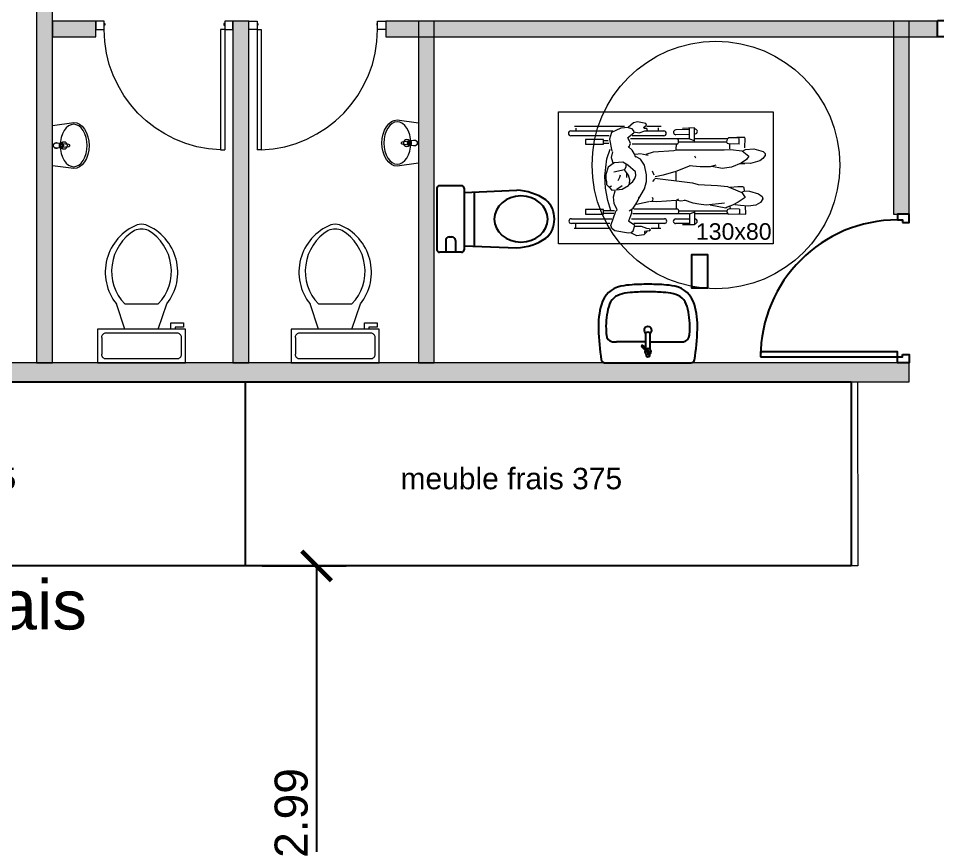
# Model space of a CAD drawing. Header units: millimetres. Extents: x 15590 to 15992, y 1055 to 1132.
# Drawn here: x 15919.12 to 15924.69, y 1104.24 to 1109.26 of the extents above; entities that cross this region are included whole.
import ezdxf

# ---------------------------------------------------------------- set-up
doc = ezdxf.new("R2010")
doc.units = ezdxf.units.MM
doc.header["$MEASUREMENT"] = 0
for name, pattern in [('Cache', [564.444447, 282.222223, -282.222223]), ('CACHEx2', [0.75, 0.5, -0.25]), ('CONTINU', [0])]:
    doc.linetypes.add(name, pattern=pattern)
doc.layers.get('0').update_dxf_attribs({"lineweight": 9})
for name, color, linetype in [('& SANITAIRES', 143, 'CONTINU'), ('59', 7, 'Continuous'), ('FAMILLES', 8, 'Continuous'), ('frais', 5, 'Continuous'), ('MENUISERIES_INT', 1, 'Continuous'), ('PORTES', 15, 'Continuous'), ('surgeles', 4, 'Continuous')]:
    doc.layers.add(name, color=color, linetype=linetype)
for name, color, linetype, lineweight in [('01-PMR', 12, 'Continuous', 5), ('DM cloison', 7, 'Continuous', 9), ('DM porte', 7, 'Continuous', 9), ('DM sanitaire', 7, 'Continuous', 9)]:
    doc.layers.add(name, color=color, linetype=linetype, lineweight=lineweight)
doc.styles.add('Arial', font='arial.ttf')
doc.styles.get("Standard").update_dxf_attribs({"font": 'swiss.ttf', "height": 0.2})
doc.dimstyles.get("Standard").update_dxf_attribs({"dimtxt": 0.2, "dimasz": 0.18, "dimexe": 0.18, "dimexo": 0.0625, "dimgap": 0.05, "dimtad": 1, "dimzin": 4, "dimdsep": 46, "dimtxsty": 'Standard', "dimblk": 'ARCHTICK', "dimcen": 0.09, "dimadec": 0, "dimazin": 0, "dimtfac": 1, "dimtofl": 0, "dimtmove": 0, "dimatfit": 3, "dimfxl": 1, "dimtolj": 1, "dimtzin": 0, "dimarcsym": 0})

# ---------------------------------------------------------------- blocks, each defined once
blk = doc.blocks.new('*U493')
at = {"layer": 'DM cloison'}
blk.add_hatch(color=3, dxfattribs=at).paths.add_polyline_path([(-2736.1, 116), (-2736.1, 0), (5188.3, 0), (5188.3, 116)])
blk.add_lwpolyline([(-2736.1, 0), (5188.3, 0), (5188.3, 116), (-2736.1, 116)], close=True, dxfattribs=at)
blk = doc.blocks.new('*U39')
at = {"layer": 'DM cloison'}
blk.add_hatch(color=2, dxfattribs=at).paths.add_polyline_path([(96, 5864.3), (0, 5864.3), (0, 0), (96, 0)])
blk.add_lwpolyline([(0, 5864.3), (0, 0), (96, 0), (96, 5864.3)], close=True, dxfattribs=at)
blk = doc.blocks.new('*U65')
at = {"color": 5, "linetype": 'ByBlock', "lineweight": -2}
for p, q in [((0.04, 1.115), (3.71, 1.115)), ((0.04, 1.115), (0.04, 0)), ((3.71, 1.115), (3.71, 0)), ((3.71, 0), (0.04, 0))]:
    blk.add_line(p, q, dxfattribs=at)
blk.add_text('meuble frais 375', height=0.13, dxfattribs=at).set_placement((0.9805, 0.4641))
blk = doc.blocks.new('JOUE FRAIS')
at = {"layer": 'frais', "linetype": 'ByBlock', "lineweight": -2}
for p, q in [((-0.5575, 0.04), (0.5575, 0.04)), ((-0.5575, 0), (-0.5575, 0.04)), ((0.5575, 0), (-0.5575, 0)), ((0.5575, 0.04), (0.5575, 0))]:
    blk.add_line(p, q, dxfattribs=at)
blk = doc.blocks.new('_ArchTick')
at = {"color": 0, "linetype": 'ByBlock', "const_width": 0.15}
blk.add_lwpolyline([(-0.5, -0.5), (0.5, 0.5)], dxfattribs=at)
blk = doc.blocks.new('*D455')
at = {"color": 0, "lineweight": -2, "transparency": 16777216}
for p, q in [((15920.596, 1105.9386), (15921.1057, 1105.9386)), ((15920.9257, 1105.9386), (15920.9257, 1102.9444)), ((15921.5179, 1102.9444), (15920.7457, 1102.9444))]:
    blk.add_line(p, q, dxfattribs=at)
at = {"layer": 'DEFPOINTS', "color": 0, "transparency": 16777216}
for p in [(15920.5335, 1105.9386), (15920.9257, 1102.9444), (15921.5804, 1102.9444)]:
    blk.add_point(p, dxfattribs=at)
at = {"color": 0, "lineweight": -2, "transparency": 16777216, "xscale": 0.18, "yscale": 0.18, "zscale": 0.18}
for p, rotation in [((15920.9257, 1105.9386), 90), ((15920.9257, 1102.9444), 270)]:
    blk.add_blockref('_ArchTick', p, dxfattribs=dict(at, rotation=rotation))
at = {"color": 0, "transparency": 16777216, "insert": (15920.773, 1104.4415), "char_height": 0.2, "attachment_point": 5, "rotation": 90}
blk.add_mtext('\\A1;2.99', dxfattribs=at)
blk = doc.blocks.new('PP100')
at = {"layer": '59', "color": 105, "linetype": 'Continuous'}
for p, q in [((107.5, 113), (103.5, 113)), ((103.5, 113), (103.5, 10)), ((107.5, 10), (107.5, 113)), ((0, 10), (4.5, 10)), ((0, 0), (0, 10)), ((4.5, 10), (4.5, 6)), ((4.5, 6), (6, 6)), ((6, 6), (6, 0)), ((103.5, 10), (107.5, 10)), ((106, 6), (107.5, 6)), ((106, 0), (106, 6)), ((107.5, 6), (107.5, 10)), ((107.5, 10), (112, 10)), ((112, 10), (112, 0)), ((6, 0), (0, 0)), ((112, 0), (106, 0))]:
    blk.add_line(p, q, dxfattribs=at)
for points in [[(91.02, 80.46, 0), (100.02, 80.46, 0), (100.02, 77.71, 0), (99.59, 76.79, 0), (99.16, 76.48, 0), (98.3, 76.17, 0), (97.02, 76.17, 0), (96.16, 76.48, 0), (95.73, 76.79, 0), (95.31, 77.71, 0), (95.31, 80.46, 0)], [(91.02, 73.26, 0), (100.02, 73.26, 0), (100.02, 70.5, 0), (99.59, 69.58, 0), (99.16, 69.28, 0), (98.3, 68.97, 0), (97.02, 68.97, 0), (96.16, 69.28, 0), (95.73, 69.58, 0), (95.31, 70.5, 0), (95.31, 73.26, 0)], [(98.73, 58.24, 0), (99.16, 57.63, 0), (100.02, 56.71, 0), (91.02, 56.71, 0)], [(100.02, 49.81, 0), (99.59, 50.73, 0), (98.3, 51.35, 0), (96.16, 51.65, 0), (94.88, 51.65, 0), (92.74, 51.35, 0), (91.45, 50.73, 0), (91.02, 49.81, 0), (91.02, 49.2, 0), (91.45, 48.28, 0), (92.74, 47.67, 0), (94.88, 47.36, 0), (96.16, 47.36, 0), (98.3, 47.67, 0), (99.59, 48.28, 0), (100.02, 49.2, 0), (100.02, 49.81, 0)], [(100.02, 42.61, 0), (99.59, 43.53, 0), (98.3, 44.14, 0), (96.16, 44.45, 0), (94.88, 44.45, 0), (92.74, 44.14, 0), (91.45, 43.53, 0), (91.02, 42.61, 0), (91.02, 42, 0), (91.45, 41.08, 0), (92.74, 40.47, 0), (94.88, 40.16, 0), (96.16, 40.16, 0), (98.3, 40.47, 0), (99.59, 41.08, 0), (100.02, 42, 0), (100.02, 42.61, 0)]]:
    blk.add_polyline3d(points, dxfattribs=at)
blk.add_arc((107.5, 10), 103, 90, 180, dxfattribs=at)
blk = doc.blocks.new('*U496')
at = {"linetype": 'Continuous'}
for p, q in [((-0.1643, 0.1613), (-0.483, 0.1743)), ((-0.1643, -0.1868), (-0.1643, 0.1868)), ((-0.1497, 0.2014), (-0.0149, 0.2014)), ((-0.1116, 0.1293), (-0.1116, 0.2014)), ((-0.053, 0.1293), (-0.053, 0.2014)), ((0, -0.1868), (0, 0.1868)), ((-0.2247, -0.1638), (-0.2247, 0.1638)), ((-0.075, 0.1073), (-0.0896, 0.1073)), ((-0.1643, -0.1613), (-0.483, -0.1743)), ((-0.1497, -0.2015), (-0.0147, -0.2015))]:
    blk.add_line(p, q, dxfattribs=at)
for centre, radius, start, end in [((-0.4686, -0.1687), 0.3433, 92.4047, 123.9046), ((-0.1497, 0.1868), 0.0147, 90, 180), ((-0.0147, 0.1868), 0.0147, 0, 91.0715), ((-0.5653, 0.0054), 0.1459, 130.5491, 182.1332), ((-0.0896, 0.1293), 0.022, 180, 270), ((-0.075, 0.1293), 0.022, 270, 0), ((-0.5653, -0.0054), 0.1459, 177.8668, 229.4489), ((-0.4686, 0.1687), 0.3433, 236.0954, 267.5953), ((-0.1497, -0.1868), 0.0147, 180, 270), ((-0.0147, -0.1868), 0.0147, 270, 0)]:
    blk.add_arc(centre, radius, start, end, dxfattribs=at)
at = {"linetype": 'Continuous', "extrusion": (0, 0, -1)}
blk.add_ellipse((-0.509, 0), major_axis=(-0.1618, 0), ratio=0.863636, dxfattribs=at)
blk = doc.blocks.new('*U497')
at = {"linetype": 'Cache', "lineweight": 9}
for p, q in [((-1.3, 0), (0, 0)), ((0, 0), (0, -0.8)), ((-1.3, -0.8), (-1.3, 0)), ((0, -0.8), (-1.3, -0.8))]:
    blk.add_line(p, q, dxfattribs=at)
at = {"lineweight": 9}
for p, q in [((-0.538, -0.0742), (-0.5172, -0.0553)), ((-0.5172, -0.0553), (-0.4757, -0.0495)), ((-0.4757, -0.0495), (-0.4396, -0.0673)), ((-0.6197, -0.0928), (-0.5618, -0.0928)), ((-0.6081, -0.098), (-0.6081, -0.1221)), ((-0.5502, -0.0785), (-0.5558, -0.0825)), ((-0.5517, -0.0943), (-0.5558, -0.0825)), ((-0.533, -0.0957), (-0.5517, -0.0943)), ((-0.5502, -0.0785), (-0.522, -0.0758)), ((-0.5016, -0.1072), (-0.533, -0.0957)), ((-0.522, -0.0758), (-0.5217, -0.0652)), ((-0.4622, -0.1066), (-0.5016, -0.1072)), ((-0.4521, -0.0801), (-0.4632, -0.1119)), ((-0.4403, -0.0686), (-0.4521, -0.0801)), ((-0.4396, -0.0673), (-0.425, -0.0645)), ((-0.425, -0.0645), (-0.3428, -0.0784)), ((-0.3176, -0.1111), (-0.3473, -0.1984)), ((-0.3428, -0.0784), (-0.3264, -0.0903)), ((-0.3264, -0.0903), (-0.3176, -0.1111)), ((-0.315, -0.0928), (-0.0947, -0.0928)), ((-0.1059, -0.098), (-0.1059, -0.1221)), ((-0.8269, -0.1227), (-0.8231, -0.1227)), ((-0.8244, -0.1511), (-0.8269, -0.1511)), ((-0.8234, -0.2001), (-0.8234, -0.1156)), ((-0.8234, -0.1156), (-0.7517, -0.1161)), ((-0.7934, -0.1819), (-0.7934, -0.1158)), ((-0.7934, -0.1227), (-0.7103, -0.1227)), ((-0.7103, -0.1511), (-0.7915, -0.1511)), ((-0.642, -0.1235), (-0.4562, -0.1235)), ((-0.442, -0.1527), (-0.642, -0.1527)), ((-0.4632, -0.1119), (-0.4247, -0.1378)), ((-0.4263, -0.1391), (-0.4455, -0.1883)), ((-0.0786, -0.1527), (-0.3236, -0.1527)), ((-0.3122, -0.1235), (-0.0786, -0.1235)), ((-1.1355, -0.1793), (-1.1324, -0.23)), ((-1.0895, -0.1815), (-1.1355, -0.1793)), ((-1.0969, -0.2114), (-1.0974, -0.1813)), ((-1.0969, -0.2114), (-1.0367, -0.2124)), ((-1.0279, -0.18), (-1.0911, -0.1822)), ((-1.0545, -0.2338), (-1.0229, -0.2219)), ((-1.0389, -0.2261), (-1.0402, -0.2139)), ((-1.0367, -0.2124), (-1.0232, -0.2061)), ((-1.0211, -0.1938), (-1.0279, -0.18)), ((-1.0248, -0.1818), (-0.8234, -0.1818)), ((-1.0232, -0.2061), (-1.0211, -0.1938)), ((-1.0229, -0.2219), (-1.0146, -0.2168)), ((-0.7287, -0.1998), (-1.0226, -0.1998)), ((-1.0146, -0.2168), (-0.9197, -0.2343)), ((-0.7936, -0.1822), (-0.8228, -0.1919)), ((-0.7934, -0.1819), (-0.4505, -0.1819)), ((-0.7282, -0.1907), (-0.7236, -0.1819)), ((-0.7282, -0.2032), (-0.7282, -0.1907)), ((-0.7236, -0.212), (-0.7282, -0.2032)), ((-0.4577, -0.212), (-0.7236, -0.212)), ((-0.7161, -0.2145), (-0.7154, -0.2594)), ((-0.4522, -0.2165), (-0.4699, -0.2403)), ((-0.4291, -0.2013), (-0.4522, -0.2165)), ((-0.4455, -0.1883), (-0.4454, -0.2108)), ((-0.3473, -0.1984), (-0.3555, -0.207)), ((-0.3555, -0.207), (-0.3386, -0.2441)), ((-0.2736, -0.2019), (-0.3407, -0.2019)), ((-0.273, -0.1856), (-0.3364, -0.1856)), ((-0.3173, -0.2019), (-0.2993, -0.2635)), ((-0.2729, -0.1798), (-0.2729, -0.2079)), ((-0.1637, -0.1798), (-0.2729, -0.1798)), ((-0.2729, -0.2079), (-0.1637, -0.2079)), ((-0.1637, -0.2079), (-0.1637, -0.1798)), ((-1.2373, -0.2732), (-1.2245, -0.2509)), ((-1.2335, -0.2878), (-1.2373, -0.2732)), ((-1.2245, -0.2509), (-1.1955, -0.2345)), ((-1.1955, -0.2345), (-1.1491, -0.2286)), ((-1.1491, -0.2286), (-1.1035, -0.2324)), ((-1.1318, -0.2807), (-1.0897, -0.2528)), ((-1.1035, -0.2324), (-1.0691, -0.2376)), ((-1.0897, -0.2528), (-1.0545, -0.2338)), ((-1.0066, -0.246), (-0.8952, -0.2337)), ((-0.8952, -0.2337), (-0.8499, -0.2401)), ((-0.8499, -0.2401), (-0.8155, -0.2467)), ((-0.8155, -0.2467), (-0.7647, -0.2651)), ((-0.7696, -0.2628), (-0.7403, -0.2586)), ((-0.7403, -0.2586), (-0.7143, -0.264)), ((-0.7278, -0.2716), (-0.7143, -0.2629)), ((-0.7143, -0.2629), (-0.5959, -0.254)), ((-0.5959, -0.254), (-0.5517, -0.2579)), ((-0.5675, -0.2572), (-0.5734, -0.2717)), ((-0.5734, -0.2717), (-0.5708, -0.2804)), ((-0.5469, -0.2554), (-0.5187, -0.2488)), ((-0.4876, -0.275), (-0.5206, -0.3332)), ((-0.5187, -0.2488), (-0.4737, -0.239)), ((-0.484, -0.2652), (-0.4899, -0.2849)), ((-0.4699, -0.2403), (-0.484, -0.2652)), ((-0.3386, -0.2441), (-0.3341, -0.2849)), ((-0.2993, -0.2635), (-0.2864, -0.3367)), ((-1.2119, -0.3031), (-1.2335, -0.2878)), ((-1.1579, -0.3204), (-1.2119, -0.3031)), ((-1.1299, -0.3212), (-1.1579, -0.3204)), ((-1.1108, -0.3112), (-1.1318, -0.2807)), ((-1.1116, -0.3134), (-1.1299, -0.3212)), ((-1.1269, -0.3199), (-1.1255, -0.3418)), ((-1.0486, -0.3376), (-1.1108, -0.3112)), ((-0.5206, -0.3332), (-0.5343, -0.3776)), ((-0.3859, -0.3316), (-0.4246, -0.3545)), ((-0.3862, -0.3511), (-0.3537, -0.3287)), ((-0.3493, -0.3269), (-0.3859, -0.3316)), ((-0.3234, -0.3253), (-0.3493, -0.3269)), ((-0.3341, -0.2849), (-0.3431, -0.3219)), ((-0.3097, -0.3421), (-0.3234, -0.3253)), ((-1.1255, -0.3418), (-1.118, -0.3453)), ((-1.118, -0.3453), (-1.0863, -0.3458)), ((-1.0863, -0.3458), (-1.0399, -0.3423)), ((-1.0239, -0.3469), (-1.0486, -0.3376)), ((-0.9636, -0.3529), (-1.0239, -0.3469)), ((-0.8462, -0.3605), (-0.9636, -0.3529)), ((-0.8462, -0.3605), (-0.8481, -0.357)), ((-0.8127, -0.3705), (-0.8462, -0.3605)), ((-0.7636, -0.3753), (-0.8127, -0.3705)), ((-0.5846, -0.398), (-0.7636, -0.3753)), ((-0.7141, -0.3854), (-0.7143, -0.4355)), ((-0.583, -0.3919), (-0.5694, -0.3786)), ((-0.5343, -0.3776), (-0.5334, -0.4181)), ((-0.451, -0.3782), (-0.4629, -0.397)), ((-0.4287, -0.3608), (-0.451, -0.3782)), ((-0.4303, -0.3668), (-0.4322, -0.3889)), ((-0.4322, -0.3889), (-0.4243, -0.4157)), ((-0.4246, -0.3545), (-0.4303, -0.3668)), ((-0.363, -0.3836), (-0.372, -0.4047)), ((-0.3083, -0.3459), (-0.3228, -0.3522)), ((-0.2922, -0.3589), (-0.3097, -0.3421)), ((-0.2919, -0.3776), (-0.2922, -0.3589)), ((-0.2876, -0.3917), (-0.2919, -0.3776)), ((-0.2864, -0.3367), (-0.2823, -0.4111)), ((-0.7989, -0.4721), (-0.7104, -0.4392)), ((-0.7104, -0.4392), (-0.6339, -0.4165)), ((-0.6339, -0.4165), (-0.5852, -0.4057)), ((-0.5672, -0.4434), (-0.5775, -0.4191)), ((-0.5334, -0.4181), (-0.5209, -0.4777)), ((-0.4629, -0.397), (-0.4698, -0.4153)), ((-0.4698, -0.4153), (-0.4677, -0.4357)), ((-0.4677, -0.4357), (-0.4197, -0.4776)), ((-0.4243, -0.4157), (-0.4005, -0.4481)), ((-0.4138, -0.4018), (-0.4139, -0.4287)), ((-0.3996, -0.4486), (-0.3358, -0.4341)), ((-0.372, -0.4047), (-0.376, -0.4185)), ((-0.3007, -0.4644), (-0.2884, -0.42)), ((-0.2823, -0.4111), (-0.2936, -0.5157)), ((-0.2884, -0.42), (-0.2876, -0.3917)), ((-1.2199, -0.5031), (-1.164, -0.4861)), ((-1.164, -0.4861), (-1.1094, -0.4888)), ((-1.1403, -0.5111), (-1.1065, -0.4897)), ((-1.1284, -0.4854), (-1.0919, -0.4836)), ((-1.1065, -0.4897), (-1.0482, -0.465)), ((-1.0482, -0.465), (-0.9916, -0.4571)), ((-0.9916, -0.4571), (-0.9292, -0.4686)), ((-0.9541, -0.478), (-0.9184, -0.4672)), ((-0.9184, -0.4672), (-0.8582, -0.467)), ((-0.8582, -0.467), (-0.7914, -0.4738)), ((-0.5209, -0.4777), (-0.4981, -0.5129)), ((-0.4197, -0.4776), (-0.3907, -0.4944)), ((-0.4005, -0.4481), (-0.4112, -0.4664)), ((-0.4112, -0.4664), (-0.4099, -0.4796)), ((-0.3907, -0.4944), (-0.3383, -0.4908)), ((-0.3383, -0.4908), (-0.3007, -0.4644)), ((-0.3204, -0.5236), (-0.331, -0.4857)), ((-1.2526, -0.5359), (-1.2392, -0.5182)), ((-1.2522, -0.5469), (-1.2526, -0.5359)), ((-1.2397, -0.5599), (-1.2522, -0.5469)), ((-1.2392, -0.5182), (-1.2199, -0.5031)), ((-1.1532, -0.531), (-1.1403, -0.5111)), ((-1.114, -0.5646), (-1.1532, -0.531)), ((-0.8248, -0.5335), (-0.83, -0.5214)), ((-0.5314, -0.5427), (-0.5755, -0.5573)), ((-0.5047, -0.5459), (-0.544, -0.5384)), ((-0.4655, -0.544), (-0.5022, -0.5473)), ((-0.4981, -0.5129), (-0.4708, -0.527)), ((-0.4684, -0.5231), (-0.4595, -0.5474)), ((-0.4595, -0.5474), (-0.4468, -0.5681)), ((-0.3272, -0.5581), (-0.3204, -0.5236)), ((-0.2936, -0.5157), (-0.3144, -0.5749)), ((-1.183, -0.5758), (-1.2397, -0.5599)), ((-1.1341, -0.5712), (-1.183, -0.5758)), ((-1.1219, -0.566), (-1.1341, -0.5712)), ((-1.13, -0.6435), (-1.1275, -0.5819)), ((-1.042, -0.5726), (-1.114, -0.5646)), ((-1.0948, -0.6052), (-1.0946, -0.638)), ((-1.0948, -0.6052), (-1.0362, -0.6071)), ((-1.0042, -0.5707), (-1.042, -0.5726)), ((-1.0362, -0.6059), (-1.037, -0.5764)), ((-1.0217, -0.6105), (-1.0362, -0.6071)), ((-1.0189, -0.6176), (-1.0217, -0.6105)), ((-0.8205, -0.5691), (-1.0042, -0.5707)), ((-0.7173, -0.5703), (-0.8205, -0.5691)), ((-0.7236, -0.606), (-0.7282, -0.6148)), ((-0.4477, -0.606), (-0.7236, -0.606)), ((-0.7002, -0.565), (-0.7173, -0.5703)), ((-0.714, -0.5716), (-0.7144, -0.6061)), ((-0.5755, -0.5573), (-0.7002, -0.565)), ((-0.4468, -0.5681), (-0.4218, -0.5896)), ((-0.4268, -0.5848), (-0.4371, -0.6085)), ((-0.4371, -0.6085), (-0.4294, -0.6279)), ((-0.3092, -0.6336), (-0.3231, -0.5615)), ((-0.273, -0.6101), (-0.3065, -0.6101)), ((-0.1637, -0.6044), (-0.2729, -0.6044)), ((-0.2729, -0.6044), (-0.2729, -0.6325)), ((-0.1637, -0.6325), (-0.1637, -0.6044)), ((-1.1298, -0.6446), (-1.0817, -0.6439)), ((-1.094, -0.6419), (-1.0332, -0.6427)), ((-1.0332, -0.6427), (-1.0222, -0.6353)), ((-1.0248, -0.6363), (-0.8234, -0.6363)), ((-0.7287, -0.6182), (-1.0226, -0.6182)), ((-1.0222, -0.6353), (-1.0187, -0.6186)), ((-0.8234, -0.6669), (-0.8286, -0.6672)), ((-0.8234, -0.6179), (-0.8234, -0.7025)), ((-0.7936, -0.6359), (-0.8228, -0.6261)), ((-0.7934, -0.6361), (-0.4363, -0.6361)), ((-0.7934, -0.6361), (-0.7934, -0.7009)), ((-0.7121, -0.6618), (-0.7933, -0.6655)), ((-0.7282, -0.6148), (-0.7282, -0.6273)), ((-0.7282, -0.6273), (-0.7236, -0.6361)), ((-0.639, -0.6554), (-0.4463, -0.6554)), ((-0.4192, -0.6424), (-0.4569, -0.6731)), ((-0.4294, -0.6279), (-0.4232, -0.6386)), ((-0.3219, -0.6745), (-0.3092, -0.6336)), ((-0.3079, -0.6554), (-0.0756, -0.6554)), ((-0.2736, -0.6265), (-0.3022, -0.6265)), ((-0.2729, -0.6325), (-0.1637, -0.6325)), ((-0.8273, -0.6955), (-0.8234, -0.6954)), ((-0.8234, -0.7025), (-0.7518, -0.6986)), ((-0.7934, -0.694), (-0.7108, -0.6901)), ((-0.5215, -0.6846), (-0.639, -0.6846)), ((-0.6225, -0.7108), (-0.5361, -0.7108)), ((-0.6073, -0.6839), (-0.6073, -0.7024)), ((-0.539, -0.6848), (-0.5352, -0.7001)), ((-0.5352, -0.7001), (-0.5224, -0.6999)), ((-0.5158, -0.7058), (-0.5341, -0.7184)), ((-0.5341, -0.7184), (-0.5289, -0.7292)), ((-0.4885, -0.6733), (-0.5226, -0.685)), ((-0.5224, -0.6999), (-0.5158, -0.7058)), ((-0.4562, -0.678), (-0.4885, -0.6733)), ((-0.4546, -0.685), (-0.4569, -0.6731)), ((-0.4553, -0.7338), (-0.4217, -0.7061)), ((-0.4425, -0.6992), (-0.4546, -0.685)), ((-0.4217, -0.7061), (-0.4425, -0.6992)), ((-0.4217, -0.7061), (-0.3777, -0.7013)), ((-0.4003, -0.7108), (-0.0976, -0.7108)), ((-0.3777, -0.7013), (-0.3219, -0.6745)), ((-0.0756, -0.6846), (-0.3307, -0.6846)), ((-0.1061, -0.7013), (-0.1061, -0.6854)), ((-0.5289, -0.7292), (-0.4802, -0.7401)), ((-0.4802, -0.7401), (-0.4553, -0.7338))]:
    blk.add_line(p, q, dxfattribs=at)
for centre, radius, start, end in [((-0.8269, -0.1369), 0.0142, 90, 270), ((-0.7103, -0.1369), 0.0142, 270, 90), ((-0.642, -0.1381), 0.0146, 90, 270), ((-0.0786, -0.1381), 0.0146, 270, 90), ((-0.8279, -0.6814), 0.0142, 92.6629, 272.6629), ((-0.7115, -0.6759), 0.0142, 272.6629, 92.6629), ((-0.639, -0.67), 0.0146, 90, 270), ((-0.0756, -0.67), 0.0146, 270, 90)]:
    blk.add_arc(centre, radius, start, end, dxfattribs=at)
at = {"insert": (-0.833, -0.0237), "char_height": 0.1, "width": 0.50994, "attachment_point": 7, "rotation": 180, "style": 'Arial'}
blk.add_mtext('130x80', dxfattribs=at)
blk = doc.blocks.new('*U498')
at = {"linetype": 'ByBlock', "lineweight": -2}
for p, q in [((0, 0), (-0.2625, 0)), ((-0.0028, -0.0547), (0.0396, -0.0971)), ((0.2625, 0), (0, 0)), ((-0.0125, -0.1802), (-0.0125, -0.0802)), ((0.0311, -0.1056), (-0.0113, -0.0632)), ((-0.0071, -0.0589), (0.0354, -0.1014)), ((0.0125, -0.087), (0.0125, -0.1802)), ((-0.0125, -0.126), (-0.191, -0.126)), ((0.0125, -0.126), (0.191, -0.126))]:
    blk.add_line(p, q, dxfattribs=at)
blk.add_circle((0, -0.0428), 0.00775, dxfattribs=at)
for centre, radius, start, end in [((-0.2625, -0.02), 0.02, 90, 171.0512), ((1.2156, -0.2515), 1.5161, 171.099, 178.1629), ((0, -0.066), 0.0189, 107.8059, 296.5404), ((0, -0.0471), 0.0119, 341.654, 198.346), ((-0.0025, -0.0635), 0.00881, 92.0542, 177.9458), ((0, -0.066), 0.0189, 333.4596, 72.1941), ((0.2625, -0.02), 0.02, 8.9488, 90), ((-1.2156, -0.2515), 1.5161, 1.8371, 8.901), ((0.0308, -0.0968), 0.00881, 272.0542, 357.9458), ((-0.0038, -0.2007), 0.25, 172.2437, 180.8277), ((-0.2115, -0.167), 0.04, 95.5937, 180), ((-0.191, -0.376), 0.25, 90, 95.5937), ((0.191, -0.376), 0.25, 84.4063, 90), ((0.2115, -0.167), 0.04, 360, 84.4063), ((0.0038, -0.2007), 0.25, 359.1723, 7.7563), ((0.2, -0.219), 0.5, 178.153, 195.4686), ((0.2, -0.219), 0.454, 178.153, 195.4686), ((0, -0.196), 0.023, 122.9207, 57.0793), ((0, -0.166), 0.0189, 228.7262, 311.2738), ((-0.2, -0.219), 0.454, 344.5314, 1.847), ((-0.2, -0.219), 0.5, 344.5314, 1.847), ((-0.1325, -0.311), 0.155, 195.4686, 258.4879), ((-0.1325, -0.311), 0.109, 195.4686, 258.4879), ((0.1325, -0.311), 0.109, 281.5121, 344.5314), ((0.1325, -0.311), 0.155, 281.5121, 344.5314), ((-0.0636, 0.0271), 0.454, 258.4879, 266.3221), ((0.0005, 1.025), 1.454, 266.3221, 269.9804), ((-0.0005, 1.025), 1.454, 270.0196, 273.6779), ((0.0636, 0.0271), 0.454, 273.6779, 281.5121), ((-0.0636, 0.0271), 0.5, 258.4879, 266.3221), ((0.0005, 1.025), 1.5, 266.3221, 269.981), ((-0.0005, 1.025), 1.5, 270.019, 273.6779), ((0.0636, 0.0271), 0.5, 273.6779, 281.5121)]:
    blk.add_arc(centre, radius, start, end, dxfattribs=at)
blk = doc.blocks.new('A$C575D08F3')
at = {"layer": 'PORTES'}
for points in [[(-85, 3), (-85, 7), (-90, 7), (-90, 0), (-86.5, 0), (-86.5, 3)], [(-5, 3), (-5, 7), (0, 7), (0, 0), (-3.5, 0), (-3.5, 3)], [(-3.5, -83), (-3.5, 0), (-6.5, 0), (-6.5, -83)]]:
    blk.add_lwpolyline(points, close=True, dxfattribs=at)
blk.add_arc((-3.5, 0), 83, 180, 270, dxfattribs=at)
blk = doc.blocks.new('*U499')
at = {"layer": 'DM cloison'}
blk.add_hatch(color=2, dxfattribs=at).paths.add_polyline_path([(96, 1169), (0, 1169), (0, 0), (96, 0)])
blk.add_lwpolyline([(0, 1169), (0, 0), (96, 0), (96, 1169)], close=True, dxfattribs=at)
blk = doc.blocks.new('*U500')
at = {"layer": 'DM cloison'}
blk.add_hatch(color=2, dxfattribs=at).paths.add_polyline_path([(-736.1, 96), (-736.1, 0), (2605.7, 0), (2605.7, 96)])
blk.add_lwpolyline([(-736.1, 0), (2605.7, 0), (2605.7, 96), (-736.1, 96)], close=True, dxfattribs=at)
blk = doc.blocks.new('*U501')
at = {"layer": 'DM cloison'}
blk.add_hatch(color=2, dxfattribs=at).paths.add_polyline_path([(96, 2090.9), (0, 2090.9), (0, 21.9), (96, 21.9)])
blk.add_lwpolyline([(0, 2090.9), (0, 21.9), (96, 21.9), (96, 2090.9)], close=True, dxfattribs=at)
blk = doc.blocks.new('Lavabo')
at = {"layer": 'DM sanitaire', "color": 7, "linetype": 'Continuous'}
for p, q in [((-174.5, 0), (-200.1, -183.2)), ((174.5, 0), (-174.5, 0)), ((199.7, -183.2), (174.5, 0)), ((-101.9, -86.2), (-70.2, -75.4)), ((-70.2, -75.4), (-35.8, -68.8)), ((-35.8, -68.8), (0, -66.5)), ((-24.6, -29.2), (-25, -33.5)), ((-25, -33.5), (-24.6, -37.9)), ((-23.5, -25), (-24.6, -29.2)), ((-24.6, -37.9), (-23.5, -42.1)), ((-23.8, -31.5), (-24, -32.3)), ((-24, -32.3), (-23.9, -34)), ((-23.8, -30.2), (-23.9, -34.5)), ((-23.9, -34.5), (-21, -74.8)), ((-23.9, -35.2), (-23.9, -34.5)), ((-23.9, -35.2), (-21, -75.5)), ((-22.9, -26), (-23.8, -30.2)), ((-21.7, -21), (-23.5, -25)), ((-23.5, -42.1), (-23.4, -42.3)), ((-21.3, -22), (-22.9, -26)), ((-19.2, -17.5), (-21.7, -21)), ((-18.9, -18.4), (-21.3, -22)), ((-21, -74.8), (-20.4, -78.4)), ((-21, -75.5), (-20.4, -79.1)), ((-20.4, -78.4), (-19.2, -81.9)), ((-20.4, -79.1), (-19.2, -82.6)), ((-16.1, -14.4), (-19.2, -17.5)), ((-16, -15.3), (-18.9, -18.4)), ((-12.5, -11.9), (-16.1, -14.4)), ((-12.5, -12.7), (-16, -15.3)), ((-13.6, -73.3), (-13.6, -58.5)), ((-13.6, -58.5), (13.6, -58.5)), ((-13.6, -59.1), (13.6, -59.1)), ((-13.4, -75.7), (-13.6, -73.3)), ((-12.8, -77.9), (-13.4, -75.7)), ((-11.8, -80), (-12.8, -77.9)), ((-8.6, -10.1), (-12.5, -11.9)), ((-8.5, -10.8), (-12.5, -12.7)), ((-4.3, -8.9), (-8.6, -10.1)), ((-4.3, -9.6), (-8.5, -10.8)), ((0, -8.5), (-4.3, -8.9)), ((0, -9.3), (-4.3, -9.6)), ((4.3, -8.9), (0, -8.5)), ((4.3, -9.6), (0, -9.3)), ((0, -66.5), (35.8, -68.8)), ((8.6, -10.1), (4.3, -8.9)), ((8.5, -10.8), (4.3, -9.6)), ((12.5, -12.7), (8.5, -10.8)), ((12.5, -11.9), (8.6, -10.1)), ((12.8, -77.9), (11.8, -80)), ((16.1, -14.4), (12.5, -11.9)), ((16, -15.3), (12.5, -12.7)), ((13.4, -75.7), (12.8, -77.9)), ((13.6, -73.3), (13.4, -75.7)), ((13.6, -58.5), (13.6, -73.3)), ((18.9, -18.4), (16, -15.3)), ((19.2, -17.5), (16.1, -14.4)), ((21.3, -22), (18.9, -18.4)), ((21.7, -21), (19.2, -17.5)), ((19.2, -81.9), (20.4, -78.4)), ((19.2, -82.6), (20.4, -79.1)), ((20.4, -78.4), (21, -74.8)), ((20.4, -79.1), (21, -75.5)), ((21, -74.8), (23.9, -34.5)), ((21, -75.5), (23.9, -35.2)), ((22.9, -26), (21.3, -22)), ((23.5, -25), (21.7, -21)), ((23.8, -30.2), (22.9, -26)), ((23.4, -42.3), (23.5, -42.1)), ((24.6, -29.2), (23.5, -25)), ((23.5, -42.1), (24.6, -37.9)), ((23.9, -34.5), (23.8, -30.2)), ((24, -32.3), (23.8, -31.5)), ((23.9, -34), (24, -32.3)), ((23.9, -35.2), (23.9, -34.5)), ((25, -33.5), (24.6, -29.2)), ((24.6, -37.9), (25, -33.5)), ((35.8, -68.8), (70.2, -75.4)), ((70.2, -75.4), (101.9, -86.2)), ((-179.9, -160.5), (-169.5, -138.6)), ((-169.5, -138.6), (-152.5, -118.4)), ((-152.5, -118.4), (-129.7, -100.7)), ((-129.7, -100.7), (-101.9, -86.2)), ((-19.2, -81.9), (-17.4, -85)), ((-19.2, -82.6), (-17.4, -85.7)), ((-17.7, -85.1), (-11.1, -137.9)), ((-17.4, -85), (-15, -87.9)), ((-17.4, -85.7), (-15, -88.6)), ((-15, -87.9), (-12.2, -90.2)), ((-15, -88.6), (-12.2, -90.9)), ((-12.2, -90.2), (-9, -92.1)), ((-12.2, -90.9), (-9, -92.8)), ((-10.4, -81.9), (-11.8, -80)), ((-11.1, -137.9), (-10.7, -139.9)), ((-10.7, -139.9), (-9.9, -141.8)), ((-8.7, -83.6), (-10.4, -81.9)), ((-9.9, -141.8), (-8.8, -143.5)), ((-9, -92.1), (-5.5, -93.3)), ((-9, -92.8), (-5.5, -94)), ((-8.8, -143.5), (-7.4, -144.9)), ((-6.8, -84.9), (-8.7, -83.6)), ((-7.4, -144.9), (-5.8, -146.1)), ((-4.7, -85.9), (-6.8, -84.9)), ((-5.8, -146.1), (-4, -147)), ((-5.5, -93.3), (-1.9, -94)), ((-5.5, -94), (-1.9, -94.7)), ((-2.4, -86.5), (-4.7, -85.9)), ((-4, -147), (-2, -147.6)), ((0, -86.7), (-2.4, -86.5)), ((-2, -147.6), (0, -147.7)), ((-1.9, -94), (1.9, -94)), ((-1.9, -94.7), (1.9, -94.7)), ((2.4, -86.5), (0, -86.7)), ((0, -147.7), (2, -147.6)), ((1.9, -94), (5.5, -93.3)), ((1.9, -94.7), (5.5, -94)), ((2, -147.6), (4, -147)), ((4.7, -85.9), (2.4, -86.5)), ((4, -147), (5.8, -146.1)), ((6.8, -84.9), (4.7, -85.9)), ((5.5, -93.3), (9, -92.1)), ((5.5, -94), (9, -92.8)), ((5.8, -146.1), (7.4, -144.9)), ((8.7, -83.6), (6.8, -84.9)), ((7.4, -144.9), (8.8, -143.5)), ((10.4, -81.9), (8.7, -83.6)), ((8.8, -143.5), (9.9, -141.8)), ((9, -92.1), (12.2, -90.2)), ((9, -92.8), (12.2, -90.9)), ((9.9, -141.8), (10.7, -139.9)), ((11.8, -80), (10.4, -81.9)), ((10.7, -139.9), (11.1, -137.9)), ((11.1, -137.9), (17.7, -85.1)), ((12.2, -90.2), (15, -87.9)), ((12.2, -90.9), (15, -88.6)), ((15, -87.9), (17.4, -85)), ((15, -88.6), (17.4, -85.7)), ((17.4, -85), (19.2, -81.9)), ((17.4, -85.7), (19.2, -82.6)), ((101.9, -86.2), (129.7, -100.7)), ((129.7, -100.7), (152.5, -118.4)), ((152.5, -118.4), (169.5, -138.6)), ((169.5, -138.6), (179.9, -160.5)), ((-200.1, -183.2), (-196.3, -209.2)), ((-196.3, -209.2), (-184.9, -234.3)), ((-184.9, -234.3), (-166.4, -257.3)), ((-183.5, -183.2), (-179.9, -160.5)), ((-179.9, -206), (-183.5, -183.2)), ((-169.5, -227.9), (-179.9, -206)), ((-152.5, -248.1), (-169.5, -227.9)), ((169.5, -227.9), (152.5, -248.1)), ((166.4, -257.3), (184.9, -234.3)), ((179.9, -206), (169.5, -227.9)), ((179.9, -160.5), (183, -183.2)), ((183, -183.2), (179.9, -206)), ((184.9, -234.3), (196.3, -209.2)), ((196.3, -209.2), (199.7, -183.2)), ((-166.4, -257.3), (-141.5, -277.5)), ((-129.7, -265.7), (-152.5, -248.1)), ((-141.5, -277.5), (-111.2, -294.1)), ((-101.9, -280.3), (-129.7, -265.7)), ((-111.2, -294.1), (-76.6, -306.4)), ((-70.2, -291), (-101.9, -280.3)), ((-76.6, -306.4), (-39, -314)), ((-35.8, -297.7), (-70.2, -291)), ((-39, -314), (0, -316.6)), ((0, -299.9), (-35.8, -297.7)), ((35.8, -297.7), (0, -299.9)), ((0, -316.6), (39, -314)), ((70.2, -291), (35.8, -297.7)), ((39, -314), (76.6, -306.4)), ((101.9, -280.3), (70.2, -291)), ((76.6, -306.4), (111.2, -294.1)), ((129.7, -265.7), (101.9, -280.3)), ((111.2, -294.1), (141.5, -277.5)), ((152.5, -248.1), (129.7, -265.7)), ((141.5, -277.5), (166.4, -257.3))]:
    blk.add_line(p, q, dxfattribs=at)
blk.add_circle((0, -100.1), 30, dxfattribs=at)
blk = doc.blocks.new('Porte 73')
at = {"layer": 'DM porte'}
for p, q in [((-75, 779.6), (-50, 779.6)), ((-75, 50), (-75, 779.6)), ((-50, 50), (-50, 779.6)), ((-830, 0), (-830, 50)), ((-830, 50), (-780, 50)), ((-780, 0), (-830, 0)), ((-780, 50), (-780, 0)), ((-775, 25), (-780, 25)), ((-780, 15), (-775, 15)), ((-775, 15), (-775, 25)), ((-50, 50), (-75, 50)), ((-55, 15), (-55, 25)), ((-55, 25), (-50, 25)), ((-50, 15), (-55, 15)), ((-50, 50), (0, 50)), ((-50, 0), (-50, 50)), ((0, 0), (-50, 0)), ((0, 50), (0, 0))]:
    blk.add_line(p, q, dxfattribs=at)
blk.add_arc((-50, 50), 730, 91.9626, 180, dxfattribs=at)
blk = doc.blocks.new('*U502')
at = {"layer": 'DM cloison'}
blk.add_hatch(color=2, dxfattribs=at).paths.add_polyline_path([(2289.5, 0), (2289.5, 96), (2026.9, 96), (2026.9, 0)])
blk.add_lwpolyline([(2026.9, 0), (2289.5, 0), (2289.5, 96), (2026.9, 96)], close=True, dxfattribs=at)
blk = doc.blocks.new('*U25')
at = {"layer": 'DM sanitaire'}
for p, q in [((-63.5, 533.4), (-266.7, 533.4)), ((-266.7, 533.4), (-266.7, 0)), ((-114.3, 508), (-215.9, 508)), ((-63.5, 0), (-63.5, 533.4)), ((-241.3, 482.6), (-241.3, 50.8)), ((-88.9, 50.8), (-88.9, 482.6)), ((-63.5, 368.3), (88.9, 419.1)), ((88.9, 368.3), (88.9, 165.1)), ((-63.5, 165.1), (88.9, 114.3)), ((-63.5, 88.9), (-25.4, 88.9)), ((-50.8, 63.5), (-63.5, 63.5)), ((-50.8, 12.7), (-50.8, 63.5)), ((-25.4, 88.9), (-25.4, 12.7)), ((-266.7, 0), (-63.5, 0)), ((-215.9, 25.4), (-114.3, 25.4)), ((-25.4, 12.7), (-50.8, 12.7))]:
    blk.add_line(p, q, dxfattribs=at)
for centre, radius, start, end in [((-219.1, 485.8), 22.5, 81.8699, 188.1301), ((-111.1, 485.8), 22.5, 351.8699, 98.1301), ((281.4, 177.3), 309.1, 22.0284, 128.5307), ((287.5, 160), 287.8, 31.053, 133.6321), ((441.4, 266.7), 101.6, 335.7318, 24.2682), ((469.9, 266.7), 101.6, 344.8605, 15.1395), ((281.4, 356.1), 309.1, 231.4691, 337.9714), ((287.5, 373.4), 287.8, 226.3677, 328.9468), ((-219.1, 47.6), 22.5, 171.8699, 278.1301), ((-111.1, 47.6), 22.5, 261.8699, 8.1301)]:
    blk.add_arc(centre, radius, start, end, dxfattribs=at)

msp = doc.modelspace()

# ---------------------------------------------------------------- linework, layer by layer
at = {"layer": '& SANITAIRES'}
msp.add_lwpolyline([(15923.2959, 1107.6235), (15923.2959, 1107.8235), (15923.1959, 1107.8235), (15923.1959, 1107.6235)], close=True, dxfattribs=at)
msp.add_circle((15910.6295, 1093.1562), 38.4411)
at = {"layer": '01-PMR', "color": 240, "linetype": 'CACHEx2', "ltscale": 25}
msp.add_circle((15923.3443, 1108.3671), 0.75, dxfattribs=at)

# ---------------------------------------------------------------- block references
at = {"layer": '& SANITAIRES'}
for name, p, rotation in [('*U497', (15922.3902, 1107.8891), 179.9999353432042), ('*U496', (15921.6548, 1108.0396), 180.0000646567948), ('*U498', (15922.9324, 1107.1696), 179.9999999999944)]:
    msp.add_blockref(name, p, dxfattribs=dict(at, rotation=rotation))
at = {"layer": 'DM cloison', "xscale": 0.001, "yscale": 0.001, "zscale": 0.001}
for name, p in [('*U39', (15919.2306, 1107.1696)), ('*U502', (15917.2996, 1109.1426)), ('*U501', (15920.4192, 1107.1477)), ('*U500', (15922.0813, 1109.1426)), ('*U501', (15921.5426, 1107.1477)), ('*U499', (15924.4188, 1108.0696)), ('*U493', (15919.3266, 1107.0536))]:
    msp.add_blockref(name, p, dxfattribs=at)
at = {"layer": 'DM cloison'}
for name, p, xscale, yscale, zscale, rotation in [('Porte 73', (15920.4192, 1109.2386), -0.001, 0.001, 0.001, 180), ('Porte 73', (15920.5152, 1109.2386), 0.001, 0.001, 0.001, 180), ('Lavabo', (15919.3266, 1108.4851), -0.0006999999999998182, 0.0006999999999970897, 0.0007, 90), ('Lavabo', (15921.5426, 1108.5003), -0.0006999999999998182, 0.0006999999999970897, 0.0007, 270), ('*U25', (15920.1323, 1107.4363), 0.001, 0.001, 0.001, 90), ('*U25', (15921.3052, 1107.4363), 0.001, 0.001, 0.001, 90)]:
    msp.add_blockref(name, p, dxfattribs=dict(at, xscale=xscale, yscale=yscale, zscale=zscale, rotation=rotation))
at = {"layer": 'DM cloison', "rotation": 270.0446209866088}
msp.add_blockref('JOUE FRAIS', (15924.1631, 1106.4961), dxfattribs=at)
at = {"layer": 'frais'}
for p in [(15916.7835, 1105.9386), (15920.4535, 1105.9386)]:
    msp.add_blockref('*U65', p, dxfattribs=at)
at = {"layer": 'MENUISERIES_INT', "ltscale": 5, "xscale": 0.01000000000021828, "yscale": 0.01000000000021828, "zscale": 0.01000000000021828, "rotation": 270}
msp.add_blockref('A$C575D08F3', (15924.4448, 1107.1696), dxfattribs=at)
at = {"layer": 'surgeles', "xscale": 0.00999999999839929, "yscale": 0.00999999999839929, "zscale": 0.00999999999839929}
msp.add_blockref('PP100', (15924.6869, 1109.1426), dxfattribs=at)

# ---------------------------------------------------------------- texts
at = {"layer": 'FAMILLES', "color": 0, "insert": (15917.6028, 1105.8531), "char_height": 0.3, "width": 7.361437, "attachment_point": 1, "style": 'Arial'}
msp.add_mtext('{\\C5;Ultra Frais}', dxfattribs=at)

# ---------------------------------------------------------------- dimensions: what is measured, and where the dimension line sits
dim = msp.add_linear_dim(base=(15920.9257, 1102.9444), p1=(15920.5335, 1105.9386), p2=(15921.5804, 1102.9444), angle=90, dimstyle='Standard')
dim.commit()
dim.dimension.update_dxf_attribs({"geometry": '*D455', "text_midpoint": (15920.773, 1104.4415)})

doc.saveas('drawing.dxf')
